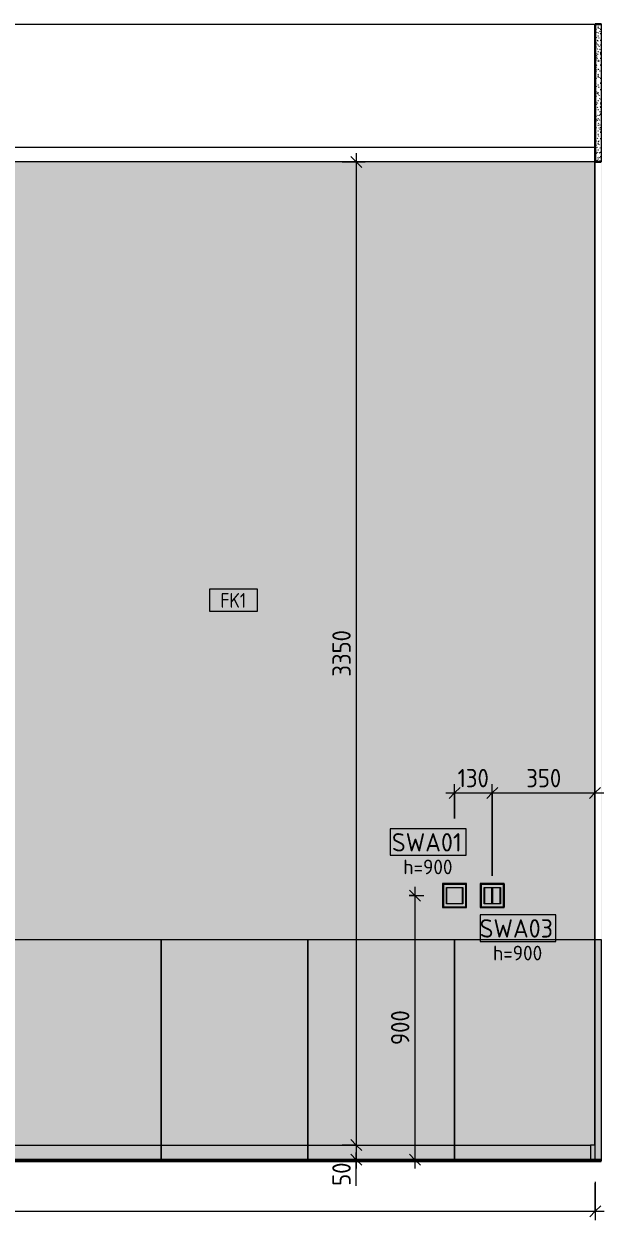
# Model space of a CAD drawing. Header units: millimetres. Extents: x 1401 to 56953, y -2645 to 12445.
# Drawn here: x 54975 to 56953, y 8194 to 12270 of the extents above; entities that cross this region are included whole.
import ezdxf

# ---------------------------------------------------------------- set-up
doc = ezdxf.new("R2010")
doc.units = ezdxf.units.MM
for name, color, linetype, lineweight in [('A-ANNO-DIMS', 7, 'Continuous', 9), ('A-ANNO-DIMS-25', 7, 'Continuous', 9), ('A-CLNG', 7, 'Continuous', 9), ('A-DETL', 7, 'Continuous', 9), ('A-FLOR', 7, 'Continuous', 9), ('A-GENM', 7, 'Continuous', 9), ('A-WALL', 7, 'Continuous', 9), ('A-WALL-IDEN', 7, 'Continuous', 9), ('A-WALL-PATT', 7, 'Continuous', 9), ('E-ELEC-FIXT-IDEN', 7, 'Continuous', 9), ('I-WALL', 7, 'Continuous', 9), ('Электрические приборы', 7, 'Continuous', 9)]:
    doc.layers.add(name, color=color, linetype=linetype, lineweight=lineweight)
for name, color, linetype, lineweight, true_color in [('A-FLOR-FNSH-1', 7, 'Continuous', 30, 0x3c3c3c), ('A-WALL-4', 7, 'Continuous', 30, 0x3c3c3c), ('I-FURN-10', 7, 'Continuous', 9, 0xc0c0c0), ('I-WALL-1', 7, 'Continuous', 9, 0x787878)]:
    doc.layers.add(name, color=color, linetype=linetype, lineweight=lineweight, true_color=true_color)
doc.layers.add('I-FURN-15', color=7, linetype='Continuous', lineweight=9, true_color=0x7f7f7f, transparency=0.7)
doc.styles.add('GOST Common_1', font='GOST_Common.ttf', dxfattribs={"height": 50})
doc.styles.add('GOST Common_2', font='GOST_Common.ttf', dxfattribs={"width": 0.9, "height": 50})
doc.styles.add('GOST Common_3', font='GOST_Common.ttf', dxfattribs={"height": 62.5})
doc.styles.add('ISOCPEUR_2', font='isocpeur.ttf', dxfattribs={"width": 0.9, "height": 62.5})
doc.styles.add('ISOCPEUR_5', font='isocpeur.ttf', dxfattribs={"width": 0.9, "height": 62.5})
doc.dimstyles.new('ISO-2_5_0_9К_БОЛЬШОЙ_1', dxfattribs={"dimscale": 304.8, "dimtxt": 62.248823, "dimasz": 0.123031, "dimexe": 0.098425, "dimexo": 0.246063, "dimgap": 0, "dimtad": 1, "dimdec": 0, "dimrnd": 10, "dimzin": 0, "dimdsep": 46, "dimtxsty": 'ISOCPEUR_2', "dimblk1": 'OBLIQUE', "dimblk2": 'OBLIQUE', "dimsah": 1, "dimcen": 0.09, "dimdle": 0.098425, "dimazin": 0, "dimtfac": 1, "dimtdec": 4, "dimtix": 1, "dimtmove": 0, "dimatfit": 3, "dimfxl": 1, "dimtvp": 1, "dimtolj": 1, "dimtzin": 0, "dimarcsym": 2})
doc.dimstyles.new('ISO-2_5_0_9К_БОЛЬШОЙ_2', dxfattribs={"dimscale": 304.8, "dimtxt": 62.248823, "dimasz": 0.123031, "dimexe": 0.098425, "dimexo": 0.246063, "dimgap": 0, "dimtad": 1, "dimdec": 0, "dimrnd": 10, "dimzin": 0, "dimdsep": 46, "dimtxsty": 'ISOCPEUR_2', "dimblk1": 'OBLIQUE', "dimblk2": 'OBLIQUE', "dimsah": 1, "dimcen": 0.09, "dimdle": 0.098425, "dimazin": 0, "dimtfac": 1, "dimtdec": 4, "dimtix": 1, "dimtmove": 1, "dimatfit": 3, "dimfxl": 1, "dimtvp": 1, "dimtolj": 1, "dimtzin": 0, "dimarcsym": 2})
doc.dimstyles.new('ISO-2_5_0_9К_БОЛЬШОЙ_4', dxfattribs={"dimscale": 304.8, "dimtxt": 62.248823, "dimasz": 0.123031, "dimexe": 0.098425, "dimexo": 0.246063, "dimgap": 0, "dimtad": 1, "dimdec": 0, "dimrnd": 10, "dimzin": 0, "dimdsep": 46, "dimtxsty": 'ISOCPEUR_5', "dimblk1": 'OBLIQUE', "dimblk2": 'OBLIQUE', "dimsah": 1, "dimcen": 0.09, "dimdle": 0.098425, "dimazin": 0, "dimtfac": 1, "dimtdec": 4, "dimtix": 1, "dimtmove": 0, "dimatfit": 3, "dimfxl": 1, "dimtvp": 1, "dimtolj": 1, "dimtzin": 0, "dimarcsym": 2})

# ---------------------------------------------------------------- blocks, each defined once
blk = doc.blocks.new('Плинтус - Плинтус темный _ст_школа_-32862326-Развертка 01-4')
at = {"layer": 'A-GENM'}
for p, q in [((5509, 8450), (7664, 8450)), ((7664, 8400), (5538.5, 8400))]:
    blk.add_line(p, q, dxfattribs=at)
blk = doc.blocks.new('Плинтус - Плинтус темный _ст_школа_-32862176-Развертка 01-4')
at = {"layer": 'A-GENM'}
for p, q in [((7679, 8450), (7664, 8450)), ((7664, 8450), (7664, 8400)), ((7679, 8450), (7679, 8400)), ((7679, 8400), (7664, 8400))]:
    blk.add_line(p, q, dxfattribs=at)
blk = doc.blocks.new('Switch1 - Svitch х2-27451159-Развертка 01-4')
at = {"layer": 'Электрические приборы'}
h = blk.add_hatch(color=256, dxfattribs=at)
h.paths.add_polyline_path([(7289, 9259), (7370, 9259), (7370, 9341), (7288, 9341), (7288, 9259)])
h.paths.add_polyline_path([(7345.1, 9260), (7289, 9260), (7289, 9340), (7369, 9340), (7369, 9260), (7356, 9260)])
h = blk.add_hatch(color=256, dxfattribs=at)
h.paths.add_polyline_path([(7367, 9262), (7367, 9338), (7291, 9338), (7291, 9262), (7356, 9262)])
h.paths.add_polyline_path([(7302, 9272), (7301, 9272), (7301, 9328), (7357, 9328), (7357, 9272), (7328, 9272)])
blk.add_hatch(color=256, dxfattribs=at).paths.add_polyline_path([(7302, 9273), (7356, 9273), (7356, 9327), (7302, 9327)])
for p, q in [((7370, 9341), (7288, 9341)), ((7288, 9341), (7288, 9259)), ((7289, 9260), (7289, 9340)), ((7289, 9340), (7369, 9340)), ((7367, 9338), (7291, 9338)), ((7291, 9338), (7291, 9262)), ((7367, 9338), (7291, 9338)), ((7291, 9338), (7291, 9262)), ((7367, 9262), (7367, 9338)), ((7367, 9262), (7367, 9338)), ((7369, 9340), (7369, 9260)), ((7370, 9259), (7370, 9341)), ((7301, 9272), (7301, 9328)), ((7301, 9328), (7357, 9328)), ((7301, 9272), (7301, 9328)), ((7301, 9328), (7357, 9328)), ((7328, 9327), (7302, 9327)), ((7302, 9327), (7302, 9273)), ((7356, 9327), (7302, 9327)), ((7302, 9327), (7302, 9273)), ((7328, 9273), (7328, 9327)), ((7330, 9327), (7330, 9273)), ((7356, 9327), (7330, 9327)), ((7356, 9273), (7356, 9327)), ((7356, 9273), (7356, 9327)), ((7357, 9328), (7357, 9272)), ((7357, 9328), (7357, 9272)), ((7288, 9259), (7370, 9259)), ((7369, 9260), (7289, 9260)), ((7291, 9262), (7367, 9262)), ((7291, 9262), (7367, 9262)), ((7357, 9272), (7301, 9272)), ((7357, 9272), (7301, 9272)), ((7302, 9273), (7328, 9273)), ((7302, 9273), (7356, 9273)), ((7330, 9273), (7356, 9273))]:
    blk.add_line(p, q, dxfattribs=at)
blk = doc.blocks.new('Switch1 - Svitch х1-27745830-Развертка 01-4')
at = {"layer": 'Электрические приборы'}
h = blk.add_hatch(color=256, dxfattribs=at)
h.paths.add_polyline_path([(7241.4, 9259), (7241.4, 9341), (7159.4, 9341), (7159.4, 9259), (7240.4, 9259)])
h.paths.add_polyline_path([(7226.6, 9260), (7160.4, 9260), (7160.4, 9340), (7240.4, 9340), (7240.4, 9260), (7227.4, 9260)])
h = blk.add_hatch(color=256, dxfattribs=at)
h.paths.add_polyline_path([(7238.4, 9262), (7238.4, 9338), (7162.4, 9338), (7162.4, 9262), (7227.4, 9262)])
h.paths.add_polyline_path([(7172.4, 9272), (7172.4, 9328), (7228.4, 9328), (7228.4, 9272), (7173.4, 9272)])
h.paths.add_polyline_path([(7173.4, 9273), (7227.4, 9273), (7227.4, 9327), (7173.4, 9327)])
for p, q in [((7159.4, 9341), (7159.4, 9259)), ((7241.4, 9341), (7159.4, 9341)), ((7160.4, 9340), (7240.4, 9340)), ((7160.4, 9260), (7160.4, 9340)), ((7162.4, 9338), (7162.4, 9262)), ((7238.4, 9338), (7162.4, 9338)), ((7238.4, 9262), (7238.4, 9338)), ((7240.4, 9340), (7240.4, 9260)), ((7241.4, 9259), (7241.4, 9341)), ((7172.4, 9328), (7228.4, 9328)), ((7172.4, 9272), (7172.4, 9328)), ((7173.4, 9327), (7173.4, 9273)), ((7227.4, 9327), (7173.4, 9327)), ((7227.4, 9273), (7227.4, 9327)), ((7228.4, 9328), (7228.4, 9272)), ((7159.4, 9259), (7241.4, 9259)), ((7240.4, 9260), (7160.4, 9260)), ((7162.4, 9262), (7238.4, 9262)), ((7228.4, 9272), (7172.4, 9272)), ((7173.4, 9273), (7227.4, 9273))]:
    blk.add_line(p, q, dxfattribs=at)
blk = doc.blocks.new('1_113 тумба - 1_113 тумба-31126920-Развертка 01-4')
at = {"layer": 'I-FURN-15'}
for points in [[(5200, 8450), (5200, 9150), (4700, 9150), (4700, 8450), (5094.2, 8450)], [(5200, 8450), (5700, 8450), (5700, 9150), (5200, 9150), (5200, 8515.9)], [(5700, 8450), (6200, 8450), (6200, 9150), (5700, 9150), (5700, 8515.9)], [(5686.6, 8400), (5700, 8400), (5700, 8450), (5509, 8450), (5509, 8400), (5627.3, 8400)], [(5700, 8400), (6200, 8400), (6200, 8450), (5700, 8450)]]:
    blk.add_hatch(color=256, dxfattribs=at).paths.add_polyline_path(points)
at = {"layer": 'I-FURN-10'}
for p, q in [((4700, 9150), (5200, 9150)), ((4700, 8400), (4700, 9150)), ((5200, 9150), (5700, 9150)), ((5200, 8400), (5200, 9150)), ((5200, 9150), (5200, 8400)), ((5700, 9150), (5700, 8400)), ((5700, 9150), (6200, 9150)), ((5700, 8400), (5700, 9150)), ((6200, 9150), (6200, 8400))]:
    blk.add_line(p, q, dxfattribs=at)
blk = doc.blocks.new('1_113 тумба - 1_113 тумба-V20-Развертка 01-4')
at = {"layer": 'I-FURN-15'}
for points in [[(6200, 8450), (6700, 8450), (6700, 9150), (6200, 9150), (6200, 8562.6)], [(7200, 8450), (7200, 9150), (6700, 9150), (6700, 8450), (6989.7, 8450)], [(7679, 8450), (7679, 9150), (7200, 9150), (7200, 8450), (7664, 8450)], [(7679, 8400), (7680, 8400), (7680, 9150), (7679, 9150), (7679, 8425.1)], [(6700, 8400), (6700, 8450), (6200, 8450), (6200, 8400)], [(6700, 8400), (7200, 8400), (7200, 8450), (6700, 8450)], [(7200, 8400), (7664, 8400), (7664, 8450), (7200, 8450)]]:
    blk.add_hatch(color=256, dxfattribs=at).paths.add_polyline_path(points)
h = blk.add_hatch(color=256, dxfattribs=at)
h.paths.add_polyline_path([(7664, 8400), (7679, 8400), (7679, 8450), (7664, 8450), (7664, 8401.6)])
h.paths.add_polyline_path([(7700, 8400), (7700, 9150), (7680, 9150), (7680, 8400)])
at = {"layer": 'I-FURN-10'}
for p, q in [((6200, 9150), (6700, 9150)), ((6200, 8400), (6200, 9150)), ((6700, 9150), (7200, 9150)), ((6700, 8400), (6700, 9150)), ((6700, 9150), (6700, 8400)), ((7200, 9150), (7200, 8400)), ((7200, 9150), (7700, 9150)), ((7200, 8400), (7200, 9150)), ((7700, 9150), (7700, 8400))]:
    blk.add_line(p, q, dxfattribs=at)
blk = doc.blocks.new('DIMBLOCK60-Развертка 01-4')
at = {"layer": 'A-ANNO-DIMS-25'}
for p, q in [((56922.7, 8325), (56922.7, 8194.3)), ((56922.7, 8224.3), (56922.7, 8320)), ((49642.7, 8306.1), (49642.7, 8194.3)), ((49642.7, 8224.3), (49642.7, 8306.1)), ((49642.7, 8224.3), (56952.7, 8224.3))]:
    blk.add_line(p, q, dxfattribs=at)
at = {"layer": 'A-ANNO-DIMS-25', "lineweight": 20}
for p, q in [((49642.7, 8224.3), (49661.5, 8243)), ((56922.7, 8224.3), (56941.5, 8243)), ((49642.7, 8224.3), (49624, 8205.5)), ((56922.7, 8224.3), (56904, 8205.5))]:
    blk.add_line(p, q, dxfattribs=at)
at = {"layer": 'A-ANNO-DIMS-25', "color": 0, "insert": (53203.7, 8305.9), "char_height": 62.5, "width": 189.619, "attachment_point": 1, "line_spacing_factor": 1.149209, "style": 'ISOCPEUR_2'}
blk.add_mtext('7280', dxfattribs=at)
blk = doc.blocks.new('_Oblique')
at = {"color": 0, "linetype": 'ByBlock', "lineweight": -2}
blk.add_line((-0.5, -0.5), (0.5, 0.5), dxfattribs=at)
blk = doc.blocks.new('DIMBLOCK61-Развертка 01-4')
at = {"layer": 'A-ANNO-DIMS-25'}
for p, q in [((56108.3, 11830), (56108.3, 8450)), ((56059.8, 11800), (56138.3, 11800)), ((56108.3, 11800), (56059.8, 11800)), ((56059.8, 8450), (56138.3, 8450)), ((56108.3, 8450), (56059.8, 8450))]:
    blk.add_line(p, q, dxfattribs=at)
at = {"layer": 'A-ANNO-DIMS-25', "lineweight": 20}
for p, q in [((56108.3, 11800), (56089.5, 11818.8)), ((56108.3, 11800), (56127, 11781.2)), ((56108.3, 8450), (56089.5, 8468.7)), ((56108.3, 8450), (56127, 8431.2))]:
    blk.add_line(p, q, dxfattribs=at)
at = {"layer": 'A-ANNO-DIMS-25', "color": 0, "insert": (56026.6, 10046), "char_height": 62.5, "width": 189.619, "attachment_point": 1, "rotation": 90, "line_spacing_factor": 1.149209, "style": 'ISOCPEUR_2'}
blk.add_mtext('3350', dxfattribs=at)
blk = doc.blocks.new('DIMBLOCK62-Развертка 01-4')
at = {"layer": 'A-ANNO-DIMS-25'}
for p, q in [((56059.8, 8450), (56138.3, 8450)), ((56108.3, 8450), (56059.8, 8450)), ((56108.3, 8450), (56108.3, 8370)), ((56059.8, 8400), (56138.3, 8400)), ((56108.3, 8400), (56059.8, 8400)), ((56108.3, 8414.9), (56108.3, 8425)), ((56108.3, 8310.9), (56108.3, 8414.9))]:
    blk.add_line(p, q, dxfattribs=at)
at = {"layer": 'A-ANNO-DIMS-25', "lineweight": 20}
for p, q in [((56108.3, 8450), (56089.5, 8468.7)), ((56108.3, 8450), (56127, 8431.2)), ((56108.3, 8400), (56089.5, 8418.7)), ((56108.3, 8400), (56127, 8381.2))]:
    blk.add_line(p, q, dxfattribs=at)
at = {"layer": 'A-ANNO-DIMS-25', "color": 0, "insert": (56026.6, 8310.9), "char_height": 62.5, "width": 94.81, "attachment_point": 1, "rotation": 90, "line_spacing_factor": 1.149209, "style": 'ISOCPEUR_2'}
blk.add_mtext('50', dxfattribs=at)
blk = doc.blocks.new('М_стена_0001 - Типоразмер_без рамки-25382661-Развертка 01-4')
at = {"layer": 'A-WALL-IDEN'}
for p, q in [((6529, 10344.5), (6365.7, 10344.5)), ((6365.7, 10344.5), (6365.7, 10269.5)), ((6529, 10269.5), (6529, 10344.5)), ((6365.7, 10269.5), (6529, 10269.5))]:
    blk.add_line(p, q, dxfattribs=at)
blk = doc.blocks.new('DIMBLOCK72-Развертка 01-4')
at = {"layer": 'A-ANNO-DIMS-25'}
for p, q in [((56443.1, 9562.9), (56443.1, 9680)), ((56571.7, 9367.1), (56571.7, 9680)), ((56413.1, 9650), (56571.7, 9650)), ((56443.1, 9650), (56443.1, 9562.9)), ((56571.7, 9650), (56571.7, 9367.1))]:
    blk.add_line(p, q, dxfattribs=at)
at = {"layer": 'A-ANNO-DIMS-25', "lineweight": 20}
for p, q in [((56443.1, 9650), (56461.9, 9668.7)), ((56571.7, 9650), (56590.5, 9668.7)), ((56443.1, 9650), (56424.4, 9631.2)), ((56571.7, 9650), (56553, 9631.2))]:
    blk.add_line(p, q, dxfattribs=at)
at = {"layer": 'A-ANNO-DIMS-25', "color": 0, "insert": (56453.6, 9731.6), "char_height": 62.5, "width": 129.286, "attachment_point": 1, "line_spacing_factor": 1.149209, "style": 'ISOCPEUR_5'}
blk.add_mtext('\u200e130', dxfattribs=at)
blk = doc.blocks.new('DIMBLOCK73-Развертка 01-4')
at = {"layer": 'A-ANNO-DIMS-25'}
for p, q in [((56571.7, 9367.1), (56571.7, 9680)), ((56921.7, 9601.5), (56921.7, 9680)), ((56571.7, 9650), (56951.7, 9650)), ((56571.7, 9650), (56571.7, 9367.1)), ((56921.7, 9650), (56921.7, 9601.5))]:
    blk.add_line(p, q, dxfattribs=at)
at = {"layer": 'A-ANNO-DIMS-25', "lineweight": 20}
for p, q in [((56571.7, 9650), (56590.5, 9668.7)), ((56921.7, 9650), (56940.5, 9668.7)), ((56571.7, 9650), (56553, 9631.2)), ((56921.7, 9650), (56903, 9631.2))]:
    blk.add_line(p, q, dxfattribs=at)
at = {"layer": 'A-ANNO-DIMS-25', "color": 0, "insert": (56687.5, 9731.6), "char_height": 62.5, "width": 142.215, "attachment_point": 1, "line_spacing_factor": 1.149209, "style": 'ISOCPEUR_2'}
blk.add_mtext('350', dxfattribs=at)
blk = doc.blocks.new('DIMBLOCK74-Развертка 01-4')
at = {"layer": 'A-ANNO-DIMS-25'}
for p, q in [((56288.1, 9300), (56338.3, 9300)), ((56308.3, 9300), (56288.1, 9300)), ((56308.3, 9330), (56308.3, 8370)), ((56259.8, 8400), (56338.3, 8400)), ((56308.3, 8400), (56259.8, 8400))]:
    blk.add_line(p, q, dxfattribs=at)
at = {"layer": 'A-ANNO-DIMS-25', "lineweight": 20}
for p, q in [((56308.3, 9300), (56289.5, 9318.8)), ((56308.3, 9300), (56327, 9281.2)), ((56308.3, 8400), (56289.5, 8418.7)), ((56308.3, 8400), (56327, 8381.2))]:
    blk.add_line(p, q, dxfattribs=at)
at = {"layer": 'A-ANNO-DIMS-25', "color": 0, "insert": (56226.6, 8790.7), "char_height": 62.5, "width": 142.215, "attachment_point": 1, "rotation": 90, "line_spacing_factor": 1.149209, "style": 'ISOCPEUR_2'}
blk.add_mtext('900', dxfattribs=at)
blk = doc.blocks.new('М_силовых электроприборов_РАЗВЕРТКИ - Типоразмер_примечание-27444908-Развертка 01-4')
at = {"layer": 'E-ELEC-FIXT-IDEN'}
for p, q in [((997, 8622.1), (738.7, 8622.1)), ((738.7, 8622.1), (738.7, 8532.1)), ((997, 8532.1), (997, 8622.1)), ((738.7, 8532.1), (997, 8532.1))]:
    blk.add_line(p, q, dxfattribs=at)

msp = doc.modelspace()

# ---------------------------------------------------------------- hatches: boundary and pattern name
at = {"layer": 'A-WALL-PATT'}
h = msp.add_hatch(color=256, dxfattribs=at)
h.paths.add_polyline_path([(49747.7443, 8400), (49747.7443, 8450), (50212.7443, 8450), (50212.7443, 9259), (50201.7443, 9259), (50201.7443, 9341), (50212.7443, 9341), (50212.7443, 9500), (49642.7652, 9500), (49642.7652, 9540), (50212.7443, 9540), (50212.7443, 9820), (50345.0746, 9820), (50345.0746, 10936.6532), (50570.4537, 10964.3263), (50570.4537, 11033.0012), (50099.1993, 11133.1695), (49908.1122, 10108.4561), (49642.7443, 10108.4561), (49642.7443, 10148.4561), (49874.5448, 10148.4561), (50066.9844, 11180.9106), (50611.1852, 11065.2371), (50611.1852, 10927.7629), (50385.0746, 10900), (50385.0746, 9820), (50707.7443, 9820), (50707.7443, 10510), (54757.7443, 10510), (54757.7443, 9160), (50712.7443, 9160), (50712.7443, 8450), (53942.7265, 8450), (53942.7265, 9150), (56921.7443, 9150), (56921.7443, 11800), (49762.7443, 11800), (49762.7443, 11690), (49382.7443, 11690), (49382.7443, 11700), (49361.4979, 11700), (49361.4979, 9220), (49743.6797, 9220), (49743.6797, 9204), (49361.4979, 9204), (49361.4979, 9200), (49642.7443, 9200), (49642.7443, 8400), (49743.6797, 8400)])
h.paths.add_polyline_path([(49727.6797, 8500), (49727.6797, 9170), (49743.6797, 9170), (49743.6797, 8500)])
h.paths.add_polyline_path([(50062.3699, 8659), (50045.8699, 8659), (50045.8699, 8741), (50198.8699, 8741), (50198.8699, 8659), (50072.2813, 8659)])
h.paths.add_polyline_path([(50096.3699, 8697.5), (50097.6199, 8697.8349), (50098.5349, 8698.75), (50098.8699, 8700), (50098.5349, 8701.25), (50097.6199, 8702.1651), (50096.3699, 8702.5), (50095.1199, 8702.1651), (50094.2048, 8701.25), (50093.8699, 8700), (50094.2048, 8698.75), (50095.1199, 8697.8349), (50095.793, 8697.576)])
h.paths.add_polyline_path([(50167.3699, 8697.5), (50168.6199, 8697.8349), (50169.5349, 8698.75), (50169.8699, 8700), (50169.5349, 8701.25), (50168.6199, 8702.1651), (50167.3699, 8702.5), (50166.1199, 8702.1651), (50165.2048, 8701.25), (50164.8699, 8700), (50165.2048, 8698.75), (50166.1199, 8697.8349), (50166.793, 8697.576)])
h.paths.add_polyline_path([(50148.3699, 8697.5), (50149.6199, 8697.8349), (50150.5349, 8698.75), (50150.8699, 8700), (50150.5349, 8701.25), (50149.6199, 8702.1651), (50148.3699, 8702.5), (50147.1199, 8702.1651), (50146.2048, 8701.25), (50145.8699, 8700), (50146.2048, 8698.75), (50147.1199, 8697.8349), (50147.793, 8697.576)])
h.paths.add_polyline_path([(50077.3699, 8697.5), (50078.6199, 8697.8349), (50079.5349, 8698.75), (50079.8699, 8700), (50079.5349, 8701.25), (50078.6199, 8702.1651), (50077.3699, 8702.5), (50076.1199, 8702.1651), (50075.2048, 8701.25), (50074.8699, 8700), (50075.2048, 8698.75), (50076.1199, 8697.8349), (50076.793, 8697.576)])
h.paths.add_polyline_path([(56484.1163, 9259), (56402.1163, 9259), (56402.1163, 9341), (56484.1163, 9341), (56484.1163, 9260)])
h.paths.add_polyline_path([(56533.7443, 9259), (56530.7443, 9259), (56530.7443, 9341), (56612.7443, 9341), (56612.7443, 9259), (56543.7443, 9259)])
h.paths.add_polyline_path([(56481.1163, 9260), (56483.1163, 9260), (56483.1163, 9340), (56403.1163, 9340), (56403.1163, 9260), (56471.1163, 9260)])
h.paths.add_polyline_path([(56570.7443, 9260), (56611.7443, 9260), (56611.7443, 9340), (56531.7443, 9340), (56531.7443, 9260), (56544.7443, 9260)])
h.paths.add_polyline_path([(50202.7443, 9260), (50212.7443, 9260), (50212.7443, 9262), (50204.7443, 9262), (50204.7443, 9338), (50212.7443, 9338), (50212.7443, 9340), (50202.7443, 9340), (50202.7443, 9262)])
h.paths.add_polyline_path([(56481.1163, 9262), (56405.1163, 9262), (56405.1163, 9338), (56481.1163, 9338), (56481.1163, 9272)])
h.paths.add_polyline_path([(56598.7443, 9262), (56533.7443, 9262), (56533.7443, 9338), (56609.7443, 9338), (56609.7443, 9262), (56599.7443, 9262)])
h.paths.add_polyline_path([(56471.1163, 9272), (56471.1163, 9328), (56415.1163, 9328), (56415.1163, 9272), (56470.1163, 9272)])
h.paths.add_polyline_path([(56543.7443, 9272), (56599.7443, 9272), (56599.7443, 9328), (56543.7443, 9328), (56543.7443, 9273)])
h.paths.add_polyline_path([(56470.1163, 9273), (56416.1163, 9273), (56416.1163, 9327), (56470.1163, 9327)])
h.paths.add_polyline_path([(56570.7443, 9273), (56544.7443, 9273), (56544.7443, 9327), (56598.7443, 9327), (56598.7443, 9273), (56572.7443, 9273)])
h.paths.add_polyline_path([(49598.4257, 10159), (49521.4335, 10159), (49521.4335, 10241), (49603.4335, 10241), (49603.4335, 10159)])
h.paths.add_polyline_path([(49552.9335, 10197.5), (49554.1835, 10197.8349), (49555.0986, 10198.75), (49555.4335, 10200), (49555.0986, 10201.25), (49554.1835, 10202.1651), (49552.9335, 10202.5), (49551.6835, 10202.1651), (49550.7685, 10201.25), (49550.4335, 10200), (49550.7685, 10198.75), (49551.6835, 10197.8349), (49552.2865, 10197.5852)])
h.paths.add_polyline_path([(49571.9335, 10197.5), (49573.1835, 10197.8349), (49574.0986, 10198.75), (49574.4335, 10200), (49574.0986, 10201.25), (49573.1835, 10202.1651), (49571.9335, 10202.5), (49570.6835, 10202.1651), (49569.7685, 10201.25), (49569.4335, 10200), (49569.7685, 10198.75), (49570.6835, 10197.8349), (49571.2865, 10197.5852)])
h.paths.add_polyline_path([(53918.074, 10559), (53901.574, 10559), (53901.574, 10641), (53983.574, 10641), (53983.574, 10559), (53967.074, 10559)])
h.paths.add_polyline_path([(53933.074, 10597.5), (53934.324, 10597.8349), (53935.2391, 10598.75), (53935.574, 10600), (53935.2391, 10601.25), (53934.324, 10602.1651), (53933.074, 10602.5), (53931.824, 10602.1651), (53930.9089, 10601.25), (53930.574, 10600), (53930.9089, 10598.75), (53931.824, 10597.8349), (53932.427, 10597.5852)])
h.paths.add_polyline_path([(53952.074, 10597.5), (53953.324, 10597.8349), (53954.2391, 10598.75), (53954.574, 10600), (53954.2391, 10601.25), (53953.324, 10602.1651), (53951.974, 10602.4868), (53950.824, 10602.1651), (53949.9089, 10601.25), (53949.574, 10600), (53949.9089, 10598.75), (53950.824, 10597.8349), (53951.974, 10597.5132)])
h.paths.add_polyline_path([(52882.7443, 10700), (52582.7443, 10700), (52582.7443, 10900), (52882.7443, 10900), (52882.7443, 10756.4558)])
h.paths.add_polyline_path([(49642.7443, 11740), (49712.7443, 11740), (49712.7443, 11800), (49642.7443, 11800), (49642.7443, 11785.8957)])
at = {"layer": 'I-WALL'}
for points in [[(56922.7443, 9150), (56922.7443, 11800), (56921.7443, 11800), (56921.7443, 9150)], [(56943.1874, 8400), (56943.1874, 11800), (56942.7443, 11800), (56942.7443, 8400)]]:
    msp.add_hatch(color=256, dxfattribs=at).paths.add_polyline_path(points)
at = {"layer": 'I-WALL-1'}
h = msp.add_hatch(dxfattribs=at)
h.set_pattern_fill('FP_20', color=256, style=0, pattern_type=2)
h.set_pattern_definition([(0, (52222.565, 0), (30.48, 7.62), [2.515, -20.345, 2.515, -20.345, -121.92]), (0, (52222.565, 0), (30.48, 7.62), [-45.72, 2.515, -43.205, 2.515, -20.345, -53.34]), (0, (52222.565, 0), (30.48, 7.62), [-114.3, 2.515, -12.725, 2.515, -35.585]), (120, (52233.995, 3.81), (-21.8391136, 22.5864543), [2.515, -20.345, 2.515, -20.345, -121.92]), (120, (52233.995, 3.81), (-21.8391136, 22.5864543), [-45.72, 2.515, -43.205, 2.515, -20.345, -53.34]), (120, (52233.995, 3.81), (-21.8391136, 22.5864543), [-114.3, 2.515, -12.725, 2.515, -35.585]), (240, (52237.805, 19.05), (-8.6408864, -30.2064543), [2.515, -20.345, 2.515, -20.345, -121.92]), (240, (52237.805, 19.05), (-8.6408864, -30.2064543), [-45.72, 2.515, -43.205, 2.515, -20.345, -53.34]), (240, (52237.805, 19.05), (-8.6408864, -30.2064543), [-114.3, 2.515, -12.725, 2.515, -35.585])])
h.paths.add_polyline_path([(56942.7443, 11800), (56942.7443, 12270), (56922.7443, 12270), (56922.7443, 11800), (56940.3153, 11800)])

# ---------------------------------------------------------------- linework, layer by layer
at = {"layer": 'A-CLNG'}
msp.add_line((56921.7443, 11800), (49762.7443, 11800), dxfattribs=at)
at = {"layer": 'A-DETL'}
msp.add_line((49762.7443, 11850), (56922.7443, 11850), dxfattribs=at)
at = {"layer": 'A-FLOR'}
msp.add_line((49762.7443, 12270), (56943.1874, 12270), dxfattribs=at)
at = {"layer": 'A-FLOR-FNSH-1'}
for p, q in [((56943.1874, 8400), (49383.2443, 8400)), ((49383.2443, 8395), (56943.1874, 8395))]:
    msp.add_line(p, q, dxfattribs=at)
at = {"layer": 'A-WALL'}
msp.add_line((56942.7443, 12270), (56942.7443, 11800), dxfattribs=at)
at = {"layer": 'A-WALL-4'}
for p, q in [((56922.7443, 12270), (56922.7443, 11800)), ((56942.7443, 12270), (56922.7443, 12270)), ((56922.7443, 11800), (56942.7443, 11800))]:
    msp.add_line(p, q, dxfattribs=at)
at = {"layer": 'I-WALL'}
for p, q in [((56942.7443, 12270.338), (56942.7443, 12270)), ((56921.7443, 8450), (56921.7443, 11800)), ((56922.7443, 11800), (56921.7443, 11800)), ((56922.7443, 8400), (56922.7443, 11800)), ((56942.7443, 11800), (56943.1874, 11800)), ((56942.7443, 8400), (56942.7443, 8394.7995))]:
    msp.add_line(p, q, dxfattribs=at)

# ---------------------------------------------------------------- block references
at = {"layer": 'A-GENM'}
for name in ['Плинтус - Плинтус темный _ст_школа_-32862326-Развертка 01-4', 'Плинтус - Плинтус темный _ст_школа_-32862176-Развертка 01-4']:
    msp.add_blockref(name, (49242.7443, 0), dxfattribs=at)
at = {"layer": 'A-WALL-IDEN'}
msp.add_blockref('М_стена_0001 - Типоразмер_без рамки-25382661-Развертка 01-4', (49242.7443, 0), dxfattribs=at)
at = {"layer": 'E-ELEC-FIXT-IDEN'}
for p in [(55485.5283, 905.1909), (55791.2427, 611.8047)]:
    msp.add_blockref('М_силовых электроприборов_РАЗВЕРТКИ - Типоразмер_примечание-27444908-Развертка 01-4', p, dxfattribs=at)
at = {"layer": 'I-FURN-10'}
for name in ['1_113 тумба - 1_113 тумба-31126920-Развертка 01-4', '1_113 тумба - 1_113 тумба-V20-Развертка 01-4']:
    msp.add_blockref(name, (49242.7443, 0), dxfattribs=at)
at = {"layer": 'Электрические приборы'}
for name in ['Switch1 - Svitch х1-27745830-Развертка 01-4', 'Switch1 - Svitch х2-27451159-Развертка 01-4']:
    msp.add_blockref(name, (49242.7443, 0), dxfattribs=at)

# ---------------------------------------------------------------- texts
at = {"layer": 'A-WALL-IDEN', "insert": (55645.2228, 10330.9134), "char_height": 50, "width": 111.835406, "attachment_point": 1, "style": 'GOST Common_2'}
msp.add_mtext('FK1', dxfattribs=at)
at = {"layer": 'E-ELEC-FIXT-IDEN', "attachment_point": 1}
for s, insert, char_height, width, style in [('SWA01', (56229.5023, 9512.821), 62.5, 304.64125, 'GOST Common_3'), ('h=900', (56268.1586, 9422.5838), 50, 220.464062, 'GOST Common_1'), ('SWA03', (56528.5918, 9219.4348), 62.5, 320.675, 'GOST Common_3'), ('h=900', (56573.873, 9129.1976), 50, 220.464062, 'GOST Common_1')]:
    msp.add_mtext(s, dxfattribs=dict(at, insert=insert, char_height=char_height, width=width, style=style))

# ---------------------------------------------------------------- dimensions: what is measured, and where the dimension line sits
at = {"layer": 'A-ANNO-DIMS'}
for base, p1, p2, override, picture, middle in [((56108.2734, 8450), (56134.7899, 11800), (56134.7899, 8450), {"dimpost": '<>', "dimfxl": 3350}, 'DIMBLOCK61-Развертка 01-4', (56077.0234, 10125)), ((56308.2734, 8400), (56363.1163, 9300), (56334.7899, 8400), {"dimpost": '<>', "dimfxl": 900.445658}, 'DIMBLOCK74-Развертка 01-4', (56277.0234, 8850))]:
    dim = msp.add_linear_dim(base=base, p1=p1, p2=p2, angle=90, dimstyle='ISO-2_5_0_9К_БОЛЬШОЙ_1', override=override, dxfattribs=at)
    dim.commit()
    dim.dimension.update_dxf_attribs({"geometry": picture, "text_midpoint": middle})
dim = msp.add_linear_dim(base=(56571.7443, 9649.9898), p1=(56443.1163, 9487.9272), p2=(56571.7443, 9292.074), text='\u200e130', dimstyle='ISO-2_5_0_9К_БОЛЬШОЙ_4', override={"dimpost": '<>', "dimfxl": 234.315208}, dxfattribs=at)
dim.commit()
dim.dimension.update_dxf_attribs({"geometry": 'DIMBLOCK72-Развертка 01-4', "text_midpoint": (56507.4303, 9687.1019)})
for base, p1, p2, override, picture, middle in [((56921.7443, 9649.9898), (56571.7443, 9292.074), (56921.7443, 9676.5063), {"dimpost": '<>', "dimfxl": 519.892466}, 'DIMBLOCK73-Развертка 01-4', (56746.7443, 9681.2398)), ((56922.7443, 8224.2647), (49642.7443, 8381.1265), (56922.7443, 8400), {"dimpost": '<>', "dimfxl": 7280.02447}, 'DIMBLOCK60-Развертка 01-4', (53282.7443, 8255.5147))]:
    dim = msp.add_linear_dim(base=base, p1=p1, p2=p2, dimstyle='ISO-2_5_0_9К_БОЛЬШОЙ_1', override=override, dxfattribs=at)
    dim.commit()
    dim.dimension.update_dxf_attribs({"geometry": picture, "text_midpoint": middle})
dim = msp.add_linear_dim(base=(56108.2734, 8400), p1=(56134.7899, 8450), p2=(56134.7899, 8400), angle=90, dimstyle='ISO-2_5_0_9К_БОЛЬШОЙ_2', override={"dimpost": '<>', "dimfxl": 50}, dxfattribs=at)
dim.commit()
dim.dimension.update_dxf_attribs({"geometry": 'DIMBLOCK62-Развертка 01-4', "text_midpoint": (56068.2866, 8358.3251), "dimtype": 160, "text_rotation": 90})

doc.saveas('drawing.dxf')
